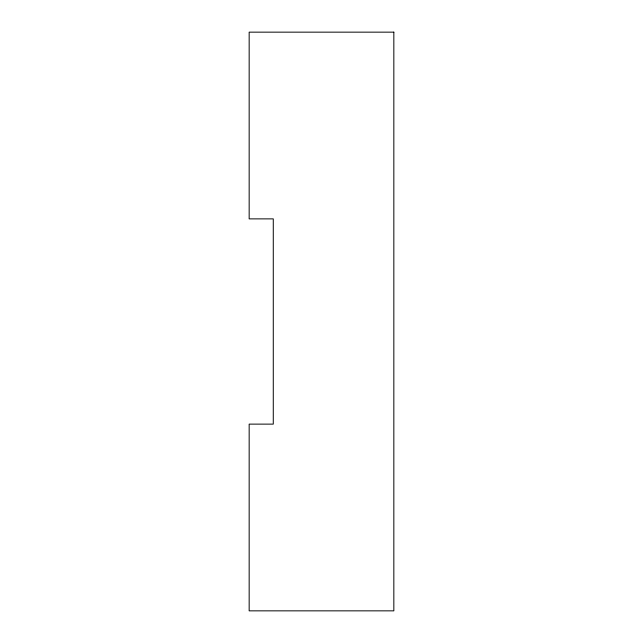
<?xml version="1.0" encoding="UTF-8"?>
<svg xmlns="http://www.w3.org/2000/svg" width="643" height="643" viewBox="0 0 643 643"><rect width="100%" height="100%" fill="white"/><g stroke="black" fill="none" stroke-linecap="round" stroke-linejoin="round"><path stroke-width="0.96" d="M393.837 32.15L249.162 32.15L249.162 218.877L273.275 218.877L273.275 424.123L249.162 424.123L249.162 610.85L393.837 610.85L393.837 32.15"/></g></svg>
